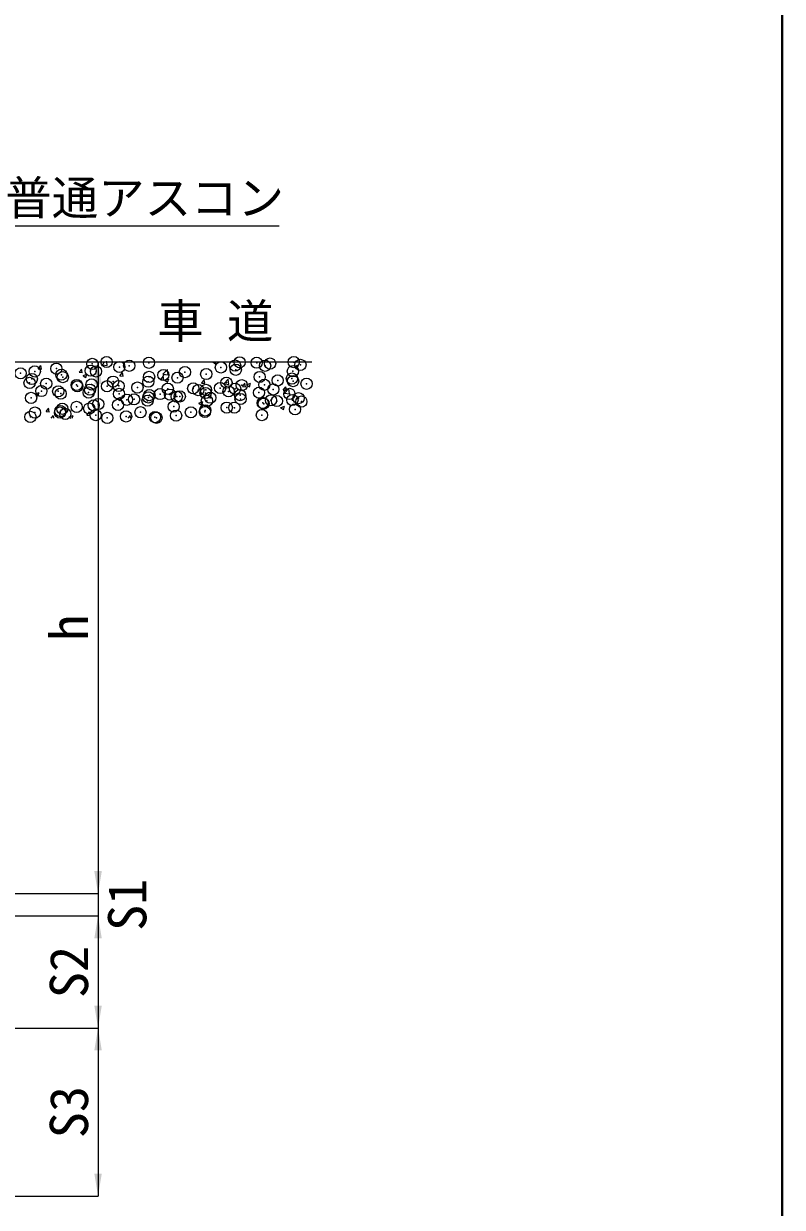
# Model space of a CAD drawing. Units: millimetres at full size, sheet at 1:20; details may follow other scales. Extents: x 62447 to 85128, y -7246 to 532.
# Drawn here: x 70177 to 70854, y -3658 to -2602 of the extents above; entities that cross this region are included whole.
import ezdxf
from ezdxf.enums import TextEntityAlignment as Align

# ---------------------------------------------------------------- set-up
doc = ezdxf.new("R2010")
doc.units = ezdxf.units.MM
doc.header["$LTSCALE"] = 20
doc.header["$PDMODE"] = 32
doc.header["$PDSIZE"] = 10
for name, color, linetype, lineweight in [('ハッチング', 7, 'Continuous', 5), ('図枠', 7, 'Continuous', 5), ('基礎', 3, 'Continuous', 13), ('寸法線', 7, 'Continuous', 9), ('引出線', 4, 'Continuous', 9)]:
    doc.layers.add(name, color=color, linetype=linetype, lineweight=lineweight)
doc.layers.add('文字', color=7, linetype='Continuous')
doc.styles.add('ＭＳ ゴシック', font='')
doc.styles.get('ＭＳ ゴシック').set_extended_font_data('MS Gothic')

# ---------------------------------------------------------------- blocks, each defined once
blk = doc.blocks.new('filled_arrow')
at = {"color": 0, "linetype": 'Continuous', "lineweight": -2}
blk.add_solid([(7.5, 1.25), (0, 0), (7.5, -1.25)], dxfattribs=at)

msp = doc.modelspace()

# ---------------------------------------------------------------- linework, layer by layer
at = {"layer": 'ハッチング'}
for p, q in [((70247.19, -2906.17), (70249.62, -2903.64)), ((70251.67, -2906.88), (70251.29, -2903.64)), ((70345.88, -2903.64), (70348.25, -2905.24)), ((70348.24, -2905.23), (70348.78, -2903.64)), ((70190.03, -2909.63), (70192.48, -2906.71)), ((70190.03, -2909.63), (70193.07, -2909.9)), ((70192.9, -2909.93), (70192.32, -2906.75)), ((70226.47, -2912.82), (70228.92, -2909.9)), ((70226.47, -2912.82), (70229.51, -2913.09)), ((70229.34, -2913.12), (70228.75, -2909.93)), ((70230.04, -2915.82), (70233.6, -2914.45)), ((70232.55, -2917.55), (70233.58, -2914.48)), ((70247.16, -2906.11), (70251.68, -2906.81)), ((70262.91, -2916.01), (70265.36, -2913.09)), ((70265.78, -2916.31), (70265.19, -2913.12)), ((70301.37, -2914.52), (70305.89, -2915.22)), ((70301.4, -2914.58), (70305.36, -2910.46)), ((70305.88, -2915.28), (70305.32, -2910.46)), ((70418.73, -2907.6), (70421.25, -2909.3)), ((70418.74, -2907.57), (70422.3, -2906.2)), ((70421.25, -2909.3), (70422.28, -2906.23)), ((70230.03, -2915.85), (70232.56, -2917.55)), ((70262.91, -2916.01), (70265.94, -2916.28)), ((70299.34, -2919.2), (70301.79, -2916.28)), ((70299.34, -2919.2), (70302.38, -2919.46)), ((70302.21, -2919.49), (70301.63, -2916.31)), ((70303.04, -2919.92), (70305.56, -2921.62)), ((70303.05, -2919.89), (70306.61, -2918.52)), ((70305.56, -2921.62), (70306.59, -2918.55)), ((70335.78, -2922.38), (70338.23, -2919.46)), ((70335.78, -2922.39), (70338.82, -2922.65)), ((70338.65, -2922.68), (70338.06, -2919.5)), ((70355.59, -2922.93), (70360.11, -2923.63)), ((70355.62, -2922.99), (70359.58, -2918.86)), ((70360.1, -2923.69), (70359.54, -2918.87)), ((70372.22, -2925.57), (70374.67, -2922.65)), ((70372.22, -2925.57), (70375.25, -2925.84)), ((70375.09, -2925.87), (70374.5, -2922.69)), ((70376.04, -2923.98), (70378.57, -2925.69)), ((70376.06, -2923.95), (70379.61, -2922.59)), ((70378.57, -2925.69), (70379.6, -2922.62)), ((70187.35, -2932.23), (70189.87, -2933.94)), ((70187.36, -2932.2), (70190.92, -2930.84)), ((70189.87, -2933.93), (70190.9, -2930.87)), ((70260.37, -2936.27), (70263.92, -2934.91)), ((70262.88, -2938), (70263.91, -2934.93)), ((70408.66, -2928.76), (70411.1, -2925.84)), ((70408.66, -2928.76), (70411.69, -2929.03)), ((70409.81, -2931.34), (70414.32, -2932.04)), ((70409.83, -2931.4), (70413.79, -2927.27)), ((70411.52, -2929.06), (70410.94, -2925.87)), ((70414.31, -2932.1), (70413.75, -2927.28)), ((70197.08, -2947.84), (70199.53, -2944.92)), ((70199.95, -2948.14), (70199.36, -2944.96)), ((70260.35, -2936.3), (70262.88, -2938)), ((70333.36, -2940.37), (70335.89, -2942.07)), ((70333.37, -2940.34), (70336.93, -2938.97)), ((70335.88, -2942.07), (70336.91, -2939)), ((70406.36, -2944.44), (70408.89, -2946.14)), ((70406.38, -2944.41), (70409.93, -2943.04)), ((70408.89, -2946.14), (70409.92, -2943.07)), ((70197.08, -2947.85), (70200.12, -2948.11)), ((70201.64, -2953.64), (70203.66, -2951.53)), ((70203.87, -2953.64), (70203.63, -2951.54)), ((70217.67, -2952.68), (70219.08, -2953.64)), ((70217.68, -2952.66), (70221.24, -2951.29)), ((70220.45, -2953.64), (70221.22, -2951.32)), ((70233.52, -2951.03), (70235.97, -2948.11)), ((70233.52, -2951.03), (70236.56, -2951.3)), ((70236.39, -2951.33), (70235.8, -2948.15)), ((70270.44, -2953.64), (70272.41, -2951.3)), ((70272.66, -2953.64), (70272.24, -2951.33))]:
    msp.add_line(p, q, dxfattribs=at)
for p in [(70238.34, -2905.32), (70251.05, -2903.64), (70262.5, -2908.14), (70271.25, -2907.01), (70288.88, -2904.33), (70353.05, -2908.49), (70365.77, -2906.82), (70369.83, -2903.89), (70385.01, -2904.28), (70392.48, -2907.02), (70396.95, -2905.03), (70418.14, -2903.77), (70424.07, -2906.18), (70174.3, -2913.75), (70184.37, -2918.77), (70187.01, -2912.07), (70206.25, -2909.54), (70210.76, -2914.97), (70212, -2917.18), (70236.84, -2911.39), (70241.63, -2912.1), (70289.01, -2916.92), (70301.73, -2915.25), (70314.35, -2917.66), (70320.97, -2912.71), (70340.01, -2914.41), (70366.39, -2910.6), (70387.66, -2916.98), (70416.44, -2918.42), (70417.29, -2911.9), (70182.38, -2922.27), (70192.89, -2929.58), (70197.23, -2922.97), (70207.94, -2929.79), (70224.35, -2924.12), (70224.97, -2925.35), (70236.22, -2928.3), (70237.69, -2923.68), (70251.47, -2925.26), (70256.93, -2921.14), (70261.88, -2925.05), (70278.59, -2926.41), (70288.27, -2921.24), (70305.71, -2927.55), (70328.41, -2927.15), (70332.82, -2928.7), (70339.69, -2928.53), (70352.41, -2926.85), (70358.03, -2922.07), (70359.94, -2929.84), (70365.78, -2927.51), (70371.64, -2924.32), (70391.86, -2923.94), (70399.83, -2928.13), (70403.73, -2920.1), (70417.52, -2920.68), (70429.46, -2923.05), (70183.75, -2935.69), (70210.14, -2931.88), (70235.06, -2930.94), (70243.57, -2941.18), (70262.18, -2932.09), (70269.16, -2937.32), (70275.65, -2936.96), (70287.65, -2938.15), (70288.37, -2935.28), (70289.3, -2933.23), (70298.78, -2932.24), (70307.61, -2932.75), (70313.73, -2934.57), (70316.42, -2934.38), (70339.39, -2931.32), (70340.58, -2938.31), (70343.53, -2935.52), (70370.21, -2933.22), (70370.65, -2936.67), (70387.06, -2930.99), (70390.36, -2940.13), (70391.24, -2940.85), (70397.77, -2937.81), (70403.08, -2938.46), (70414.18, -2932.14), (70416.9, -2937.59), (70422.32, -2935.92), (70424.89, -2938.96), (70187.13, -2948.79), (70209.52, -2948.79), (70209.9, -2947.49), (70211.61, -2945.39), (70214.24, -2949.94), (70224.33, -2943.71), (70235.6, -2945.21), (70239.53, -2942.41), (70241.36, -2951.08), (70261.26, -2941.96), (70281.33, -2948.48), (70310.95, -2943.39), (70313.11, -2951.48), (70326.32, -2948.56), (70338.77, -2948.23), (70339.04, -2946.89), (70358.28, -2944.36), (70365.16, -2944.42), (70389.61, -2951), (70419.23, -2945.91), (70183.14, -2952.6), (70251.7, -2953.56), (70268.48, -2952.23), (70294.24, -2952.79), (70295.6, -2953.38)]:
    msp.add_point(p, dxfattribs=at)
at = {"layer": '図枠', "lineweight": 40}
msp.add_line((70854.03, -7145.57), (70854.03, -1645.57), dxfattribs=at)
at = {"layer": '基礎'}
msp.add_line((69943.9, -2903.64), (70434.32, -2903.64), dxfattribs=at)
at = {"layer": '寸法線'}
for p, q in [((69963.9, -2903.64), (70243.46, -2903.64)), ((70243.46, -2903.64), (70243.46, -3377.94)), ((70243.46, -3337.94), (70243.46, -3437.94)), ((69963.9, -3377.94), (70243.46, -3377.94)), ((69963.9, -3377.94), (70243.46, -3377.94)), ((70063.9, -3397.94), (70243.46, -3397.94)), ((70063.9, -3397.94), (70243.46, -3397.94)), ((70243.46, -3397.94), (70243.46, -3497.94)), ((70063.9, -3497.94), (70243.46, -3497.94)), ((70063.9, -3497.94), (70243.46, -3497.94)), ((70243.46, -3497.94), (70243.46, -3647.94)), ((70063.9, -3647.94), (70243.46, -3647.94))]:
    msp.add_line(p, q, dxfattribs=at)
at = {"layer": '引出線'}
msp.add_lwpolyline([(70057.61, -2903.64), (70160.73, -2782.21), (70405.04, -2782.21)], dxfattribs=at)

# ---------------------------------------------------------------- block references
at = {"layer": '寸法線', "xscale": 2.67, "yscale": 2.67}
for p, rotation in [((70243.46, -2903.64), 270), ((70243.46, -3377.94), 90), ((70243.46, -3377.94), 90), ((70243.46, -3397.94), 270), ((70243.46, -3397.94), 270), ((70243.46, -3497.94), 90), ((70243.46, -3497.94), 270), ((70243.46, -3647.94), 90)]:
    msp.add_blockref('filled_arrow', p, dxfattribs=dict(at, rotation=rotation))

# ---------------------------------------------------------------- texts
at = {"layer": '寸法線', "style": 'ＭＳ ゴシック'}
for s, p in [('h', (70217.46, -3140.79)), ('S1', (70269.46, -3387.94)), ('S2', (70217.46, -3447.94)), ('S3', (70217.46, -3572.94))]:
    msp.add_text(s, height=34.18, rotation=90, dxfattribs=at).set_placement(p, align=Align.MIDDLE_CENTER)
at = {"layer": '引出線', "style": 'ＭＳ ゴシック'}
msp.add_text('普通アスコン', height=30.38, dxfattribs=at).set_placement((70160.73, -2742.02), align=Align.TOP_LEFT)
at = {"layer": '文字', "style": 'ＭＳ ゴシック'}
msp.add_text('車 道', height=30.38, dxfattribs=at).set_placement((70348.12, -2867.1), align=Align.MIDDLE_CENTER)

doc.saveas('drawing.dxf')
